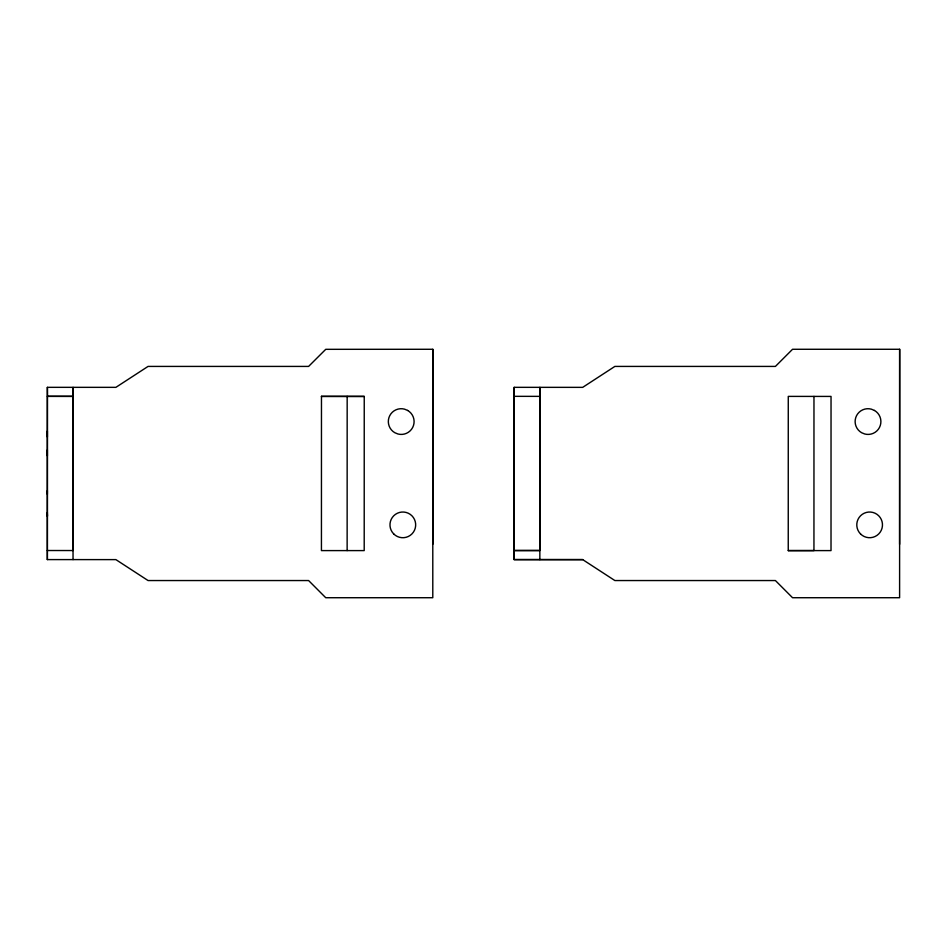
<?xml version="1.0" encoding="UTF-8"?>
<svg xmlns="http://www.w3.org/2000/svg" width="947" height="947" viewBox="0 0 947 947"><rect width="100%" height="100%" fill="white"/><g stroke="black" fill="none" stroke-linecap="round" stroke-linejoin="round"><path stroke-width="1.42" d="M73.037 559.594L73.073 387.347L73.12 396.367L47.386 396.331L47.362 559.594L47.397 387.335L47.433 396.355L73.12 396.367L73.049 550.538L47.35 550.515M47.362 512.481L47.386 516.257L47.386 514.541M321.471 396.391L321.435 550.598L364.204 550.598L364.24 396.426L321.471 396.391L364.24 396.426M347.135 550.598L347.17 396.402M432.803 544.312L432.803 349.325L432.791 597.723L325.744 597.723L308.604 580.547L148.063 580.547L115.889 559.618L47.362 559.594M539.849 559.594L539.885 387.347L539.837 550.515L514.197 550.538L514.197 387.335L582.689 387.359L614.863 366.418L775.415 366.418L792.544 349.277L899.65 349.277L899.614 544.312M788.247 550.598L788.271 396.391L831.04 396.426L831.016 550.598L788.247 550.598L813.947 550.574L813.97 396.402M899.65 349.277L899.603 597.723L792.544 597.723L775.415 580.547L614.863 580.547L582.689 559.606L514.162 559.594L514.233 387.347M47.386 490.558L47.362 494.31M47.374 455.85L47.362 449.872M47.374 431.027L47.386 437.029M73.037 450.867L73.037 452.003L73.037 447.73M73.037 435.17L73.037 439.159M73.049 511.676L73.049 509.462M73.073 495.139L73.061 497.353M514.174 455.85L514.174 449.872M514.185 431.027L514.185 437.029M514.162 516.245L514.162 512.481M514.197 490.996L514.174 494.31M539.837 450.867L539.837 452.003L539.837 447.73M539.849 435.17L539.849 439.159M539.873 511.984L539.849 509.462M539.861 494.843L539.861 497.353M432.85 349.277L325.744 349.325L308.604 366.418L148.063 366.418L115.889 387.347L47.397 387.335M539.92 396.367L514.185 396.331L514.162 559.594L582.689 559.618M514.15 550.515L539.837 550.515M539.885 496.003L539.861 499.128M539.873 507.699L539.873 510.835M73.073 496.003L73.073 499.128M73.049 507.687L73.073 510.835M874.46 410.453L871.358 409.163A12.844 12.844 0 0 0 861.604 432.708L864.706 433.986A12.844 12.844 0 0 0 874.46 410.453M407.66 410.453L404.558 409.163A12.844 12.844 0 0 0 394.804 432.708L397.906 433.986A12.844 12.844 0 0 0 407.66 410.453M393.739 533.954A12.844 12.844 0 0 0 415.236 528.201A12.844 12.844 0 0 0 399.504 512.457A12.844 12.844 0 0 0 393.739 533.954M860.551 533.954A12.844 12.844 0 0 0 882.036 528.201A12.844 12.844 0 0 0 866.304 512.457A12.844 12.844 0 0 0 860.551 533.954"/></g></svg>
